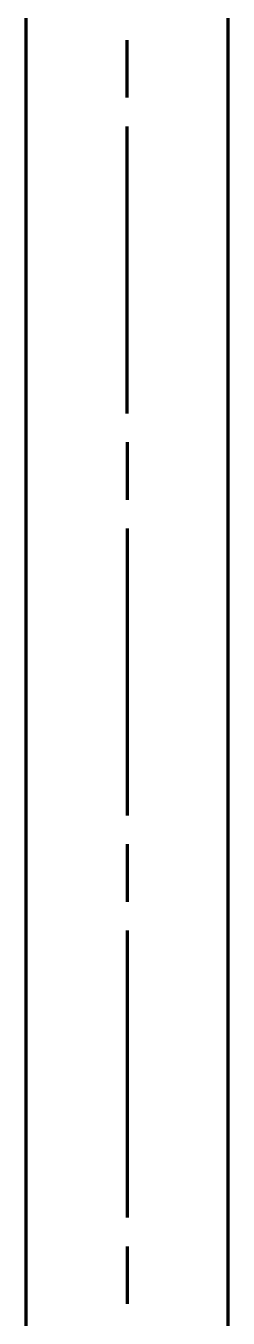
# Model space of a CAD drawing. Header units: millimetres. Extents: x 0 to 174, y 0 to 33.
# Drawn here: x 31.161 to 31.438, y 14.749 to 16.521 of the extents above; entities that cross this region are included whole.
import ezdxf

# ---------------------------------------------------------------- set-up
doc = ezdxf.new("R2010")
doc.units = ezdxf.units.MM
doc.layers.add('PDF2_형상', color=157, linetype='Continuous', true_color=0x405f80)

msp = doc.modelspace()

# ---------------------------------------------------------------- linework, layer by layer
at = {"layer": 'PDF2_형상', "lineweight": 70}
msp.add_lwpolyline([(31.1608, 17.2724), (31.1608, 14.4561), (31.4383, 14.4561), (31.4383, 17.0661)], dxfattribs=at)
at = {"layer": 'PDF2_형상', "color": 3, "lineweight": 70}
for points in [[(31.2996, 16.4226), (31.2996, 16.5014)], [(31.2996, 15.9896), (31.2996, 16.3832)], [(31.2996, 15.9501), (31.2996, 15.8714)], [(31.2996, 15.8321), (31.2996, 15.4383)], [(31.2996, 15.399), (31.2996, 15.3203)], [(31.2996, 15.2808), (31.2996, 14.8872)], [(31.2996, 14.8478), (31.2996, 14.769)]]:
    msp.add_lwpolyline(points, dxfattribs=at)
at = {"layer": 'PDF2_형상', "color": 18, "lineweight": 35, "true_color": 0x260000}
for points in [[(31.2996, 16.4226), (31.2996, 16.5014)], [(31.2996, 15.9896), (31.2996, 16.3832)], [(31.2996, 15.9501), (31.2996, 15.8714)], [(31.2996, 15.8321), (31.2996, 15.4383)], [(31.2996, 15.399), (31.2996, 15.3203)], [(31.2996, 15.2808), (31.2996, 14.8872)], [(31.2996, 14.8478), (31.2996, 14.769)]]:
    msp.add_lwpolyline(points, dxfattribs=at)

doc.saveas('drawing.dxf')
